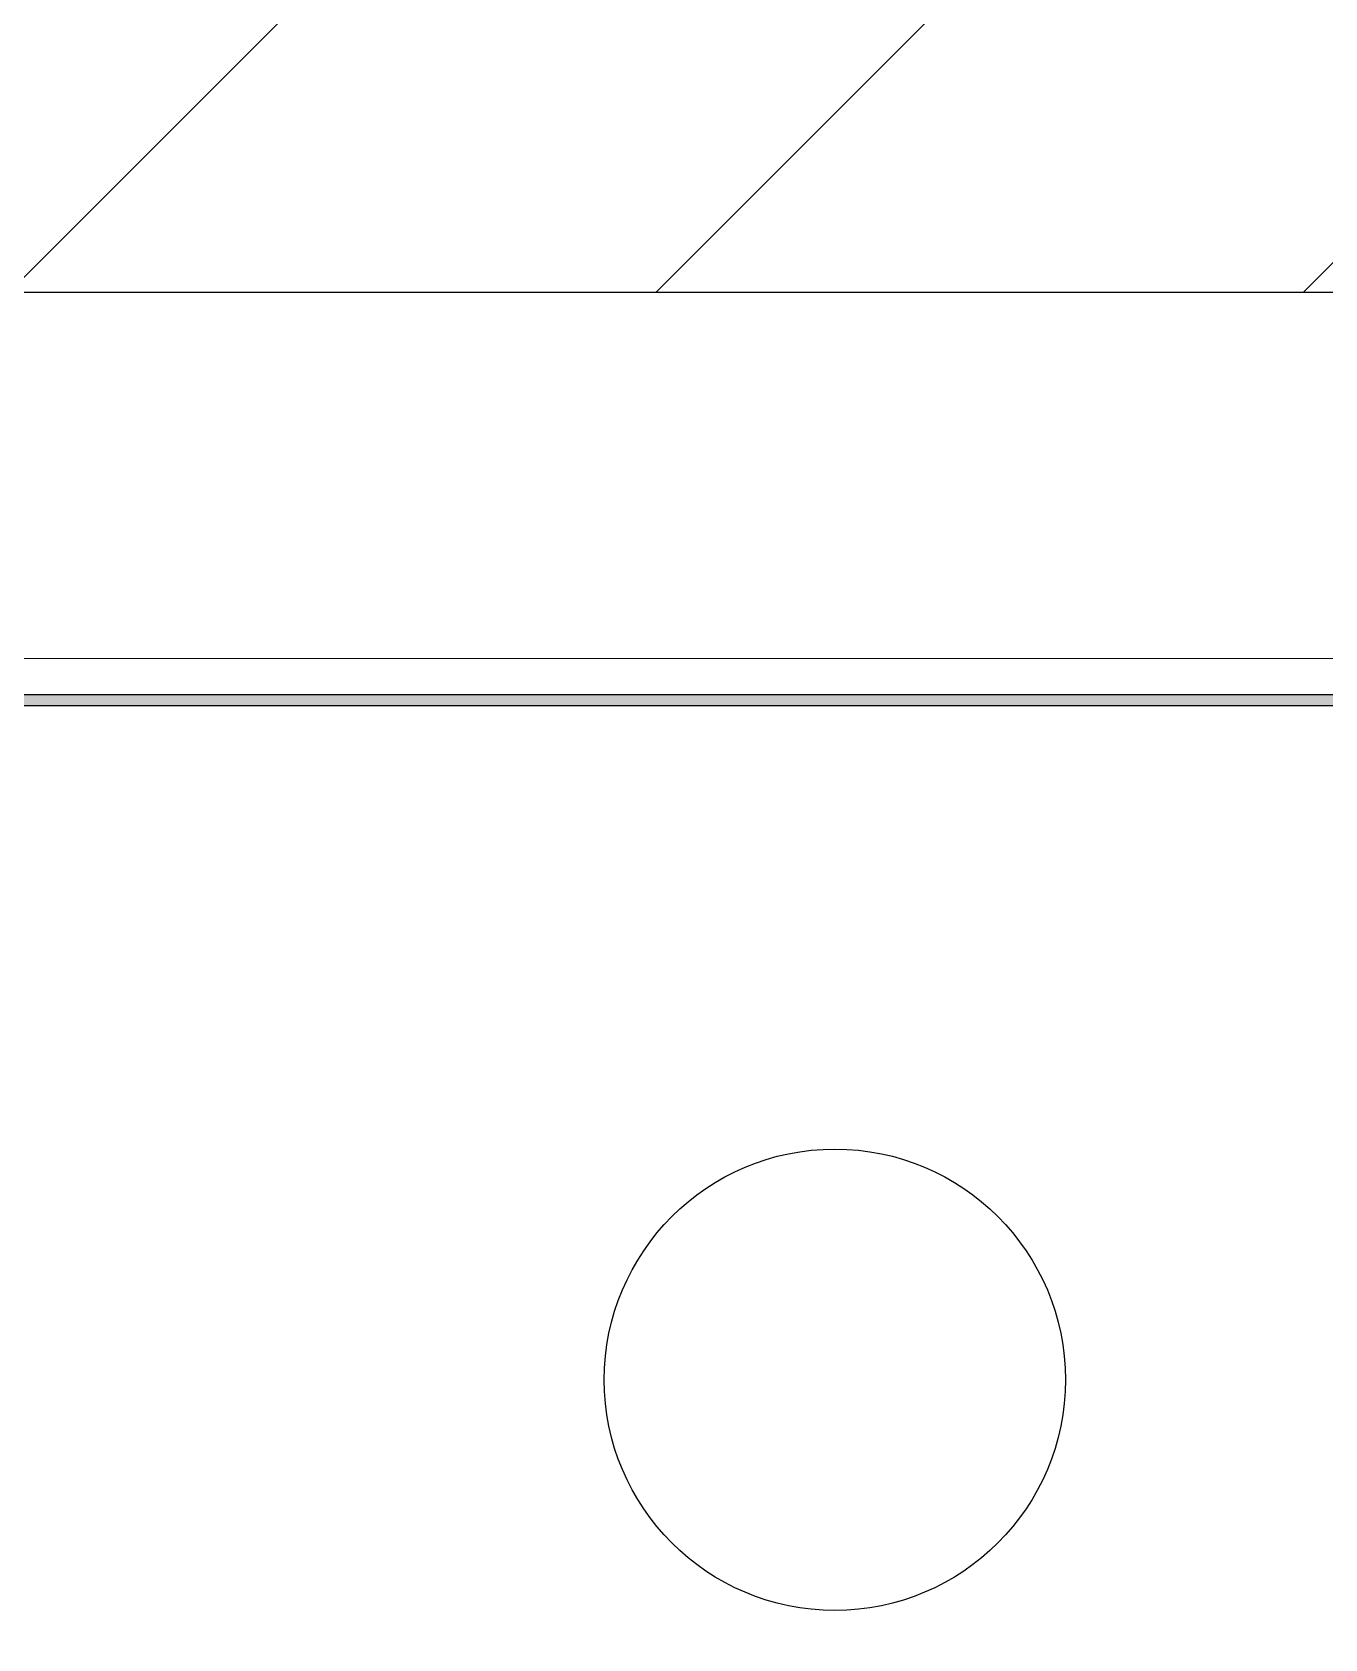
# Model space of a CAD drawing. Header units: millimetres. Extents: x -578208 to -156879, y -40412 to 7119.
# Drawn here: x -163970.2 to -163793.6, y -14126.1 to -13906.7 of the extents above; entities that cross this region are included whole.
import ezdxf

# ---------------------------------------------------------------- set-up
doc = ezdxf.new("R2010")
doc.units = ezdxf.units.MM
doc.header["$MEASUREMENT"] = 0
doc.layers.get('0').update_dxf_attribs({"lineweight": 25})
doc.layers.add('D', color=3, linetype='Continuous', lineweight=13)

msp = doc.modelspace()

# ---------------------------------------------------------------- hatches: boundary and pattern name
h = msp.add_hatch(color=256)
h.paths.add_polyline_path([(-164112.051, -14205.747), (-163375.051, -14205.747), (-163375.051, -13998.747), (-164112.051, -13998.747)], flags=16)
h.paths.add_polyline_path([(-164113.551, -14207.247), (-163373.551, -14207.247), (-163373.551, -13997.247), (-164113.551, -13997.247)])
at = {"layer": 'D'}
h = msp.add_hatch(dxfattribs=at)
h.set_pattern_fill('ANSI31', color=256, scale=500, style=0)
h.set_pattern_definition([(45, (53519.305, 4676.605), (-44.194174, 44.194174), [])])
h.paths.add_polyline_path([(-163343.551, -13942.247), (-163343.551, -14572.247), (-163343.551, -15002.247), (-163343.551, -15622.247), (-163368.551, -15622.247), (-163368.551, -15632.247), (-163383.158, -15632.247), (-163383.158, -15640.247), (-163349.051, -15640.247), (-163349.051, -15643.247), (-163193.551, -15643.247), (-163193.551, -13856.312), (-162543.551, -13856.312), (-162543.551, -12943.247), (-164943.551, -12943.247), (-164943.551, -13856.312), (-164293.551, -13856.312), (-164293.551, -15643.247), (-164143.051, -15643.247), (-164143.051, -15640.247), (-164108.943, -15640.247), (-164108.943, -15632.247), (-164118.551, -15632.247), (-164118.551, -15622.247), (-164143.551, -15622.247), (-164143.551, -15002.247), (-164143.551, -14572.247), (-164143.551, -13942.247)])

# ---------------------------------------------------------------- linework, layer by layer
msp.add_line((-164143.551, -13942.247), (-163343.551, -13942.247))
at = {"lineweight": 5}
msp.add_lwpolyline([(-164118.551, -14212.247), (-163368.551, -14212.247), (-163368.551, -13992.247), (-164118.551, -13992.247), (-164118.551, -14212.247)], close=True, dxfattribs=at)
for points in [[(-164113.551, -14207.247), (-163373.551, -14207.247), (-163373.551, -13997.247), (-164113.551, -13997.247)], [(-164112.051, -14205.747), (-163375.051, -14205.747), (-163375.051, -13998.747), (-164112.051, -13998.747)]]:
    msp.add_lwpolyline(points, close=True)
msp.add_circle((-163860.551, -14090.747), 31.5)

doc.saveas('drawing.dxf')
